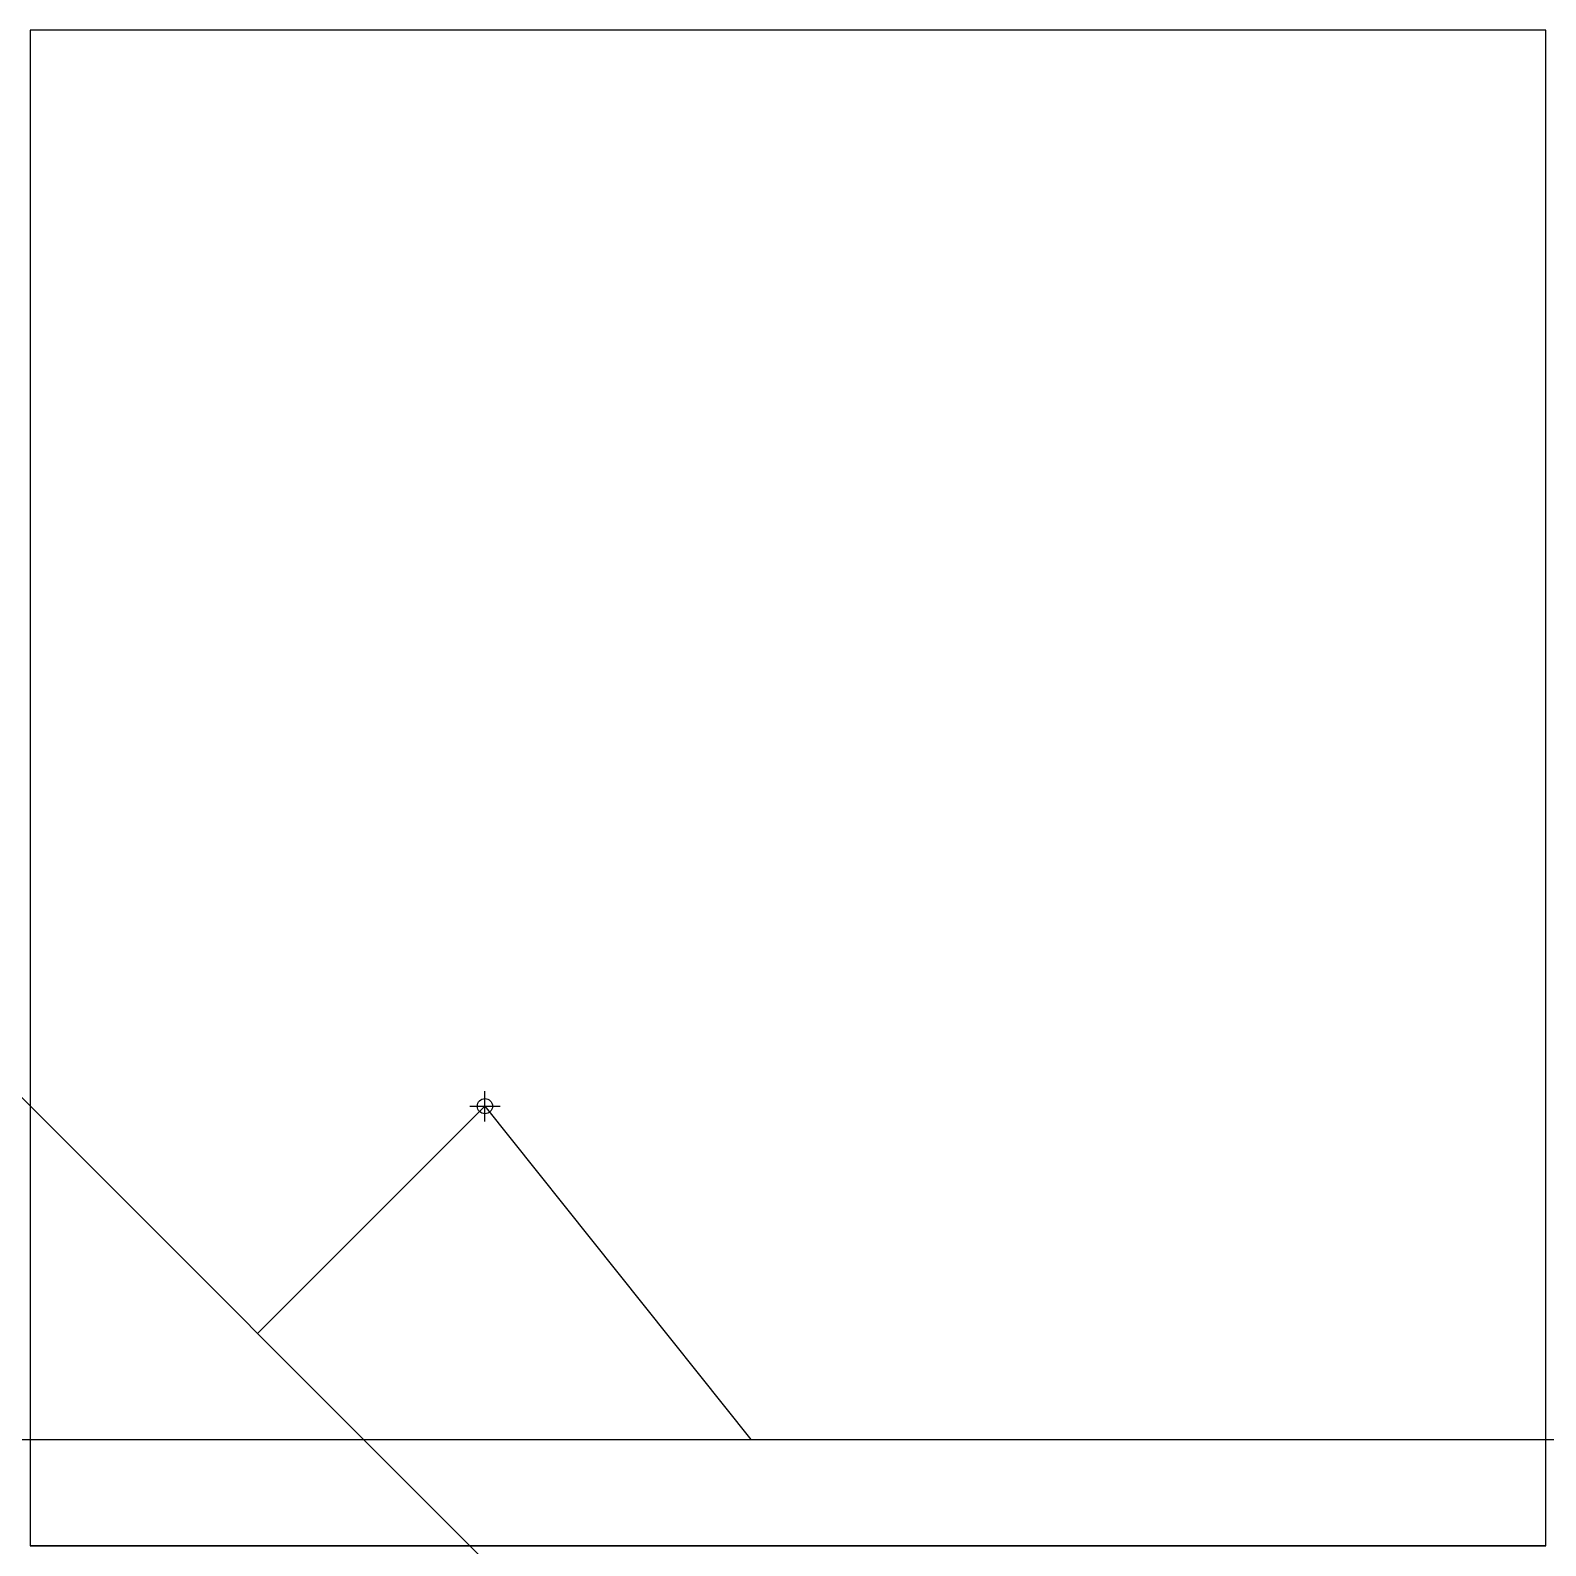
# Model space of a CAD drawing. Header units: millimetres. Extents: x 0 to 100, y 0 to 100.
import ezdxf

# ---------------------------------------------------------------- set-up
doc = ezdxf.new("R2010")
doc.units = ezdxf.units.MM
doc.header["$PDMODE"] = 34

msp = doc.modelspace()

# ---------------------------------------------------------------- linework, layer by layer
at = {"color": 3}
for p, q in [((100, 100), (0, 100)), ((0, 100), (0, 0)), ((100, 0), (100, 100)), ((0, 0), (100, 0))]:
    msp.add_line(p, q, dxfattribs=at)
for q in [(15, 14, 18), (47.54, 7, 20.31)]:
    msp.add_line((30, 29, 32), q)
at = {"color": 1}
for p, q in [((0, 0), (100, 0)), ((100, 0, 100), (0, 0, 100)), ((0, 0, 100), (0, 0)), ((100, 0), (100, 0, 100))]:
    msp.add_line(p, q, dxfattribs=at)
at = {"color": 4}
msp.add_xline((20, 9, 18), (-0.70711, 0.70711), dxfattribs=at)
msp.add_xline((40, 7, 9), (0.5547, 0, 0.83205))
msp.add_point((30, 29, 32))

doc.saveas('drawing.dxf')
